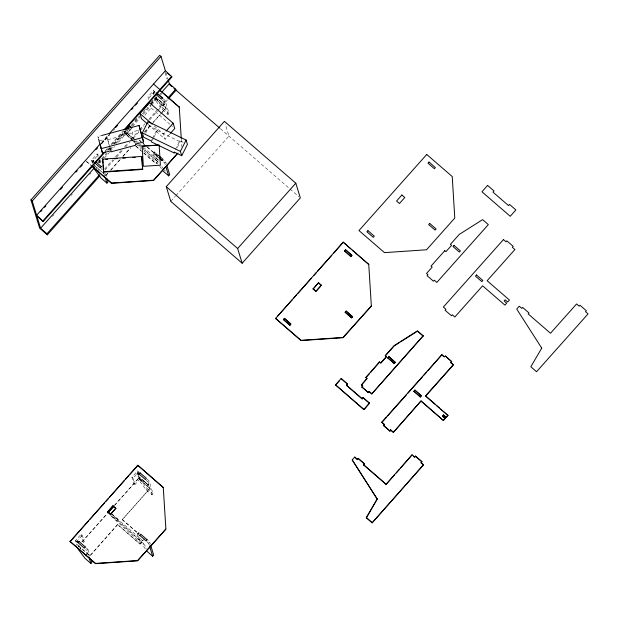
<?xml version="1.0" encoding="UTF-8"?>
<svg xmlns="http://www.w3.org/2000/svg" width="619" height="619" viewBox="0 0 619 619"><rect width="100%" height="100%" fill="white"/><g stroke="black" fill="none" stroke-linecap="round" stroke-linejoin="round"><path stroke-width="0.46" stroke-dasharray="3.1 2.32" d="M145.682 133.193L149.349 125.905L148.026 121.587M151.26 140.931L152.081 139.314M152.483 138.501L156.971 129.603L149.349 125.905M152.406 140.374L153.628 137.944M154.03 137.132L157.296 130.663L156.971 129.603M175.339 149.581L179.82 140.675L183.209 142.316M177.297 147.407L180.144 141.736L179.82 140.675M101.493 142.447L107.915 135.236M101.539 143.353L109.223 134.718M101.354 143.74L109.664 134.408M101.431 143.995L109.749 134.663M113.579 130.361L114.855 128.922M92.432 163.408L91.465 160.259L97.113 153.922L98.259 154.92L98.808 156.715M148.761 99.551L147.933 96.858L153.582 90.521L154.727 91.511L155.168 92.927L154.015 91.937L153.001 93.074L153.535 94.8M93.624 160.112L94.065 161.528L92.912 160.538L91.898 161.675L93.043 162.673L92.61 161.257L98.259 154.92M154.727 91.511L149.078 97.856L147.933 96.858M105.292 150.85L107.226 148.692M111.08 144.366L122.639 131.383M106.63 150.309L109.192 147.43M111.753 144.56L123.924 130.888M107.838 150.332L111.033 146.742M113.587 143.871L125.092 130.957M98.328 161.35L100.247 159.199M108.557 149.868L111.111 146.997M113.664 144.126L125.812 130.493M134.764 120.442L136.675 118.291M150.742 102.506L153.295 99.636M97.949 162.743L106.275 153.388M109.478 149.79L112.039 146.92M114.6 144.041L127.413 129.657M131.259 125.34L139.585 115.993M143.43 111.675L147.276 107.358M151.113 103.048L156.878 96.572M98.939 162.611L100.193 161.203L99.04 160.205M151.013 104.139L156.661 97.794L156.228 96.378M98.893 162.782L101.462 159.903M102.096 159.184L107.226 153.435M110.43 149.837L112.991 146.958M116.194 143.36L129 128.976M131.568 126.106L139.894 116.751M142.455 113.873L150.138 105.245M150.781 104.526L157.187 97.338M159.748 94.459L161.033 93.02M163.137 98.8L165.056 100.456L169.026 113.362L168.004 114.507L162.271 109.532L155.176 100.146L156.197 99.009L155.74 97.539M52.46 216.348L53.745 214.909M71.038 195.488L72.322 194.049M89.616 174.628L90.892 173.196M99.86 163.122L101.145 161.683M104.348 158.093L109.47 152.336M110.112 151.616L114.6 146.579M118.438 142.269L129.967 129.325M132.536 126.446L140.219 117.811M143.422 114.221L151.106 105.586M151.748 104.866L158.155 97.678M160.716 94.8L162 93.361M131.893 128.179L126.531 134.199L131.816 127.924M96.115 168.561L97.044 167.865M126.508 134.493L127.514 133.309L133.193 138.261M158.062 99.009L157.125 100.41L158.062 99.009L164.437 104.534L163.501 105.926L164.437 104.534M144.776 115.219L151.175 108.031L150.371 105.416M168.004 114.507L164.035 101.601L165.056 100.456M104.626 169.026L112.96 159.671M115.521 156.793L121.285 150.324M124.489 146.726L127.692 143.128M130.895 139.538L139.221 130.183M139.863 129.464L144.985 123.715M148.831 119.397L167.401 98.537M104.951 170.086L113.927 160.012M116.488 157.141L122.895 149.945M125.456 147.067L129.936 142.037M133.139 138.439L139.546 131.243M140.188 130.532L144.034 126.214M149.798 119.738L157.481 111.111M158.124 110.391L167.734 99.605M162.271 109.532L163.284 108.395L156.197 99.009M107.776 173.219L105.888 175.347L103.969 173.684M110.306 170.38L119.777 159.748M122.933 156.205L130.508 147.693M144.498 131.986L150.812 124.899M153.342 122.059L161.551 112.844M162.178 112.132L165.969 107.884L154.495 97.941L155.176 100.146M107.853 173.475L105.965 175.595L103.412 173.39M111.018 169.923L120.488 159.292M123.011 156.46L130.586 147.949M144.575 132.242L151.523 124.442M152.158 123.73L160.367 114.515M160.994 113.811L166.047 108.139L154.58 98.197M169.637 134.215L165.157 139.244L163.548 134.006L165.466 131.847M154.255 151.879L156.267 158.418L155.253 159.555L153.241 153.017L154.255 151.879L158.928 155.926M156.731 153.829L155.725 155.013L158.557 157.466C154.162 156.12 156.073 151.763 158.866 155.717M157.721 161.513L156.05 163.733L157.721 161.513L155.176 159.3L156.189 158.162L158.743 160.367M165.281 164.801L164.716 162.959L165.73 161.814L163.818 160.159M170.79 201.392L175.262 196.362M175.904 195.65L228.953 136.079L225.277 124.125M77.971 544.356L76.957 545.494L75.456 540.627L81.104 534.29L82.25 535.28L84.184 541.563L82.931 542.971M135.012 484.499L133.859 483.509L131.932 477.226L137.573 470.881L138.726 471.879L133.077 478.216L135.012 484.499L140.66 478.162L140.219 476.746L139.205 477.883L138.06 476.893L136.992 473.442L138.014 472.297M78.056 541.896L76.911 540.898L75.897 542.043L77.042 543.033L76.601 541.617L82.25 535.28M139.159 473.295L138.145 474.433L136.992 473.442M138.06 476.893L139.074 475.748M81.785 541.981L107.172 513.476M114.206 505.576L139.507 477.164L140.66 478.162M78.102 546.492L79.116 545.347M82.319 541.718L107.249 513.731M114.917 505.119L138.571 478.564L150.046 488.499L122.26 519.697L138.811 534.035M147.136 479.168L149.047 480.824L153.017 493.73L152.003 494.867L146.262 489.9L139.174 480.514L140.188 479.377L137.573 470.881M80.106 548.929L80.957 547.977L80.021 549.37M142.06 479.377L141.117 480.77L142.06 479.377L148.428 484.894L147.492 486.294L148.428 484.894M88.347 555.173L86.931 550.57L87.944 549.424L86.033 547.769M152.003 494.867L148.034 481.961L149.047 480.824M86.312 554.639L87.325 553.502L86.559 554.701M116.875 520.378L117.881 519.194L116.945 520.594L110.492 514.815M146.262 489.9L147.283 488.755L140.188 479.377M112.294 514.544L142.734 540.735L140.188 538.522L139.167 539.667L141.797 542.128L140.049 544.093L117.664 524.51L89.879 555.707L78.404 545.772L79.085 547.977M122.26 519.697L149.96 488.244L138.494 478.309L139.174 480.514M78.489 546.02L89.956 555.963L117.664 524.51M140.188 538.522L139.244 539.923L137.232 533.385L138.254 532.239L139.53 533.346M139.964 543.838L141.72 541.873M142.734 540.735L144.482 538.77M145.341 548.898L142.664 544.96L143.685 543.815L112.047 514.923M149.272 545.161L148.707 543.32L149.721 542.182L147.809 540.526M97.872 136.52L98.406 138.246L97.872 136.52L100.618 135.785M99.202 140.838L107.435 138.625L110.553 150.115M134.323 140.002L132.141 131.994L139.453 130.029M107.76 139.685L132.466 133.054L132.141 131.994M157.296 130.663L180.144 141.736M220.387 128.659L298.876 196.664M162.124 99.945L164.035 101.601M153.001 93.074L154.146 94.073M155.516 96.804L156.661 97.794M164.515 104.789L157.891 99.202L164.267 104.719M163.284 108.395L169.026 113.362M151.175 108.031L172.616 126.609M154.255 125.959L163.548 134.006M148.011 124.38L165.157 139.244M139.623 140.327L141.062 141.573M141.782 142.192L144.66 144.691M147.539 147.183L158.332 156.53M138.981 139.956L146.177 146.192M146.896 146.811L158.41 156.785M153.241 153.017L158.626 157.683M163.439 161.853L164.716 162.959M133.967 139.089L125.046 131.36L132.273 138.416M136.126 140.962L139.004 143.453M139.724 144.072L142.602 146.571M143.322 147.19L158.82 160.623M126.454 133.944L123.583 131.46L126.531 134.199M132.172 139.407L126.578 134.71L127.514 133.309M132.946 140.227L124.024 132.497L131.251 139.554M133.665 140.853L135.104 142.099M137.983 144.591L142.3 148.336M143.02 148.955L157.799 161.768M163.965 169.753L165.397 170.991M135.824 146.022L140.861 150.386M143.74 152.878L155.973 163.478M135.901 146.277L143.097 152.506M143.817 153.133L156.05 163.733M91.465 160.259L94.011 162.472M101.021 168.546L102.297 169.652M103.334 173.134L94.413 165.405L95.094 167.61M94.49 165.66L101.996 172.159M86.01 160.971L91.357 165.598M86.73 161.776L91.434 165.853M146.123 480.305L148.034 481.961M142.138 479.632L148.506 485.149M147.283 488.755L153.017 493.73M131.932 477.226L133.077 478.216M122.183 519.442L138.726 533.779M137.232 533.385L139.786 535.59M146.796 541.664L148.707 543.32M111.505 513.677L117.896 519.24M111.985 516.3L141.797 542.128M117.742 524.765L140.049 544.093M84.184 541.563L83.039 540.573L81.104 534.29M75.456 540.627L78.009 542.832M85.654 549.463L86.931 550.57M135.081 140.985L136.49 142.269M139.298 144.838L140.706 146.115M141.411 146.757L158.286 162.17M131.955 140.196L141.093 148.545M143.91 151.113L157.969 163.95M111.025 516.068L142.664 544.96M161.83 166.604L162.898 168.175M159.741 166.171L161.876 169.32M143.685 543.815L146.889 548.542M165.861 72.299L168.012 79.294M165.041 72.671L167.006 79.062M153.582 90.521L155.083 95.388M165.73 161.814L166.294 163.656M105.369 173.668L106.22 176.438M103.783 172.964L104.634 175.734M97.113 153.922L98.212 157.512M92.912 160.538L93.446 162.263M137.704 473.017L139.639 479.299M149.721 542.182L150.293 544.024M138.254 532.239L138.757 533.872M87.944 549.424L89.956 555.963M76.911 540.898L77.445 542.631M134.462 140.683L135.716 145.217M107.435 138.625L109.756 147.314M109.989 148.189L110.453 149.922M181.235 139.051L181.692 146.602M148.258 485.087L141.89 479.563L148.258 485.087"/><path stroke-width="0.93" d="M142.316 132.923L148.026 121.587L186.11 140.056L187.441 144.366L181.731 155.702L174.117 152.011L174.442 153.071L151.585 141.991L151.26 140.931L143.647 137.24L142.316 132.923L180.4 151.384L181.731 155.702M180.4 151.384L186.11 140.056M394.334 475.09L386.063 484.375L412.068 454.826L414.622 457.039L415.465 456.087L421.841 461.604L420.99 462.555L423.543 464.768L372.12 522.846L366.309 517.623L377.234 499.007L352.211 459.917L354.757 457.062L357.38 459.53L358.153 458.323L357.302 459.275M366.386 517.879L377.234 499.007M99.829 175.835L47.307 234.81L39.655 228.187L30.95 199.883L159.702 55.323L160.979 56.43L165.374 70.721L171.966 76.949L125.208 129.456M105.346 151.748L43.214 221.509L36.622 215.28L32.227 200.989L160.979 56.43M36.622 215.28L100.208 143.887M109.199 133.797L165.374 70.721M40.684 211.675L41.96 210.236M44.529 207.357L45.806 205.918M60.538 189.375L62.465 187.224M75.913 172.121L77.197 170.682M80.4 167.084L82.319 164.925M95.775 149.821L97.694 147.662M115.629 127.529L117.548 125.371M131.646 109.548L132.923 108.108M135.484 105.23L137.41 103.071M42.997 220.805L104.007 152.297M123.924 129.944L171.749 76.245M125.371 129.456L128.953 125.44L131.816 127.924M125.456 129.711L128.953 125.44M147.291 123.761L141.581 118.809L139.971 113.579L149.566 102.793L173.15 123.227L174.759 128.466L170.279 133.495M127.011 128.806L129.572 125.936M127.088 129.062L129.65 126.183M47.307 234.81L46.974 233.75L40.606 228.233L94.413 167.819M161.675 92.301L169.358 83.666L168.283 80.168M101.323 166.596L100.317 167.78L94.645 162.828M46.974 233.75L99.504 174.775M168.043 97.817L175.734 89.19L169.358 83.666M168.368 98.885L176.059 90.25L175.734 89.19M93.399 166.55L94.073 168.755L101.168 178.14L106.901 183.108L107.923 181.963L106.785 178.28M166.109 131.127L173.15 123.227M92.076 166.225L111.505 183.054L153.574 180.191L177.32 153.535M92.154 166.48L111.582 183.309L153.651 180.446L178.04 153.063M162.944 170.89L168.685 175.866L169.699 174.72L166.867 165.505M166.263 186.675L224.426 121.363L295.805 183.209L300.331 197.925L242.161 263.23L170.79 201.392L166.263 186.675L237.634 248.513L242.161 263.23M237.634 248.513L295.805 183.209M163.261 487.339L165.884 529.106L137.65 560.806L95.574 563.677L70.086 541.586L137.774 465.248L163.339 487.594L137.774 465.248M70.086 541.586L88.625 520.772M89.902 519.341L104.611 502.829M105.888 501.39L108.441 498.519M109.725 497.088L124.427 480.576M125.703 479.145L128.899 475.554M130.176 474.115L137.851 465.503M368.731 264.236L371.346 306.01L343.112 337.711L301.043 340.574L275.548 318.491L343.236 242.145L368.808 264.491L352.257 250.153M277.467 316.332L292.168 299.828M293.452 298.389L296.648 294.799M297.925 293.367L311.349 278.295M313.91 275.424L316.464 272.553M317.74 271.114L331.807 255.322M333.726 253.171L343.236 242.145M85.321 546.964L84.316 548.148L77.932 542.584L78.946 541.439L85.329 547.003M140.049 472.839L139.027 473.976L145.419 479.539L146.417 478.355L140.049 472.839L139.043 474.022M77.94 542.623L78.961 541.486M107.582 511.828L112.944 505.8L115.815 508.284L110.522 514.567L107.582 511.828L110.522 514.567M107.66 512.083L112.944 505.8M107.814 512.756L113.563 506.296M108.526 512.292L113.641 506.551M289.847 325.254L283.394 319.481L284.407 318.336L290.783 323.861L289.847 325.254L290.86 324.116L284.407 318.336M350.942 256.653L344.497 250.881L345.51 249.736L351.886 255.26L350.942 256.653L351.963 255.515L345.51 249.736M283.471 319.737L284.485 318.592M344.574 251.128L345.588 249.991M110.445 514.312L115.815 508.284M110.507 514.861L111.505 513.677M320.162 286.775L315.992 291.464L313.121 288.98L318.406 282.697L321.354 285.436L318.406 282.697M313.121 288.98L318.491 282.953M321.276 285.189L315.914 291.209L313.044 288.725M78.071 549.115L85.167 558.5L90.9 563.468L91.914 562.331L91.063 559.568M139.716 535.381L140.722 534.197L147.105 539.76M345.17 312.231L346.183 311.094L352.559 316.618L351.623 318.011L345.17 312.231L351.546 317.756L352.559 316.618M345.247 312.487L346.183 311.094M147.098 539.714L146.092 540.898L139.708 535.334M70.009 541.331L95.496 563.422L137.565 560.559L165.884 529.106M275.47 318.236L300.966 340.318L343.034 337.456L371.346 306.01M146.943 551.258L152.676 556.226L153.69 555.088L150.858 545.865M363.059 397.499L369.512 403.279L363.864 409.616L335.49 384.848L341.139 378.503L347.507 384.028L346.57 385.42L362.123 398.899L363.059 397.499L362.123 398.899M335.568 385.103L339.336 380.871M346.57 385.42L347.507 384.028M368.336 392.67L361.96 387.154L362.811 386.202L361.411 384.987L367.059 378.642L365.829 377.397L379.609 361.929L380.755 362.92L386.403 356.583L385.258 355.585L394.063 345.696L417.423 330.879L423.156 335.854L371.733 393.932L369.102 391.471L368.336 392.67L369.187 391.719M365.906 377.652L369.667 373.435M370.92 372.027L379.609 361.929M379.687 362.185L380.832 363.175L386.48 356.838L385.335 355.84L394.148 345.951L398.976 342.887M361.411 384.987L366.974 378.387L365.829 377.397M361.96 387.154L362.734 385.947L361.334 384.732M394.257 363.57L387.881 358.053L388.825 356.652L395.193 362.177L394.257 363.57L395.27 362.432L388.825 356.652M387.881 358.053L388.902 356.908M371.733 393.932L423.156 335.854M363.864 409.616L369.435 403.023M389.939 431.126L390.705 429.919L389.939 431.126L383.563 425.601L384.414 424.649L381.784 422.189L441.873 354.726L444.419 356.939L445.27 355.987L451.638 361.504L450.872 362.711L453.425 364.924L425.64 396.114L434.995 404.222M381.869 422.444L386.341 417.423M387.618 415.983L406.157 395.17M408.076 393.019L422.777 376.514M424.054 375.075L426.607 372.205M427.891 370.773L441.873 354.726M383.563 425.601L384.337 424.402L381.784 422.189M420.324 397.011L413.871 391.239L414.885 390.094L421.26 395.618L420.324 397.011L421.338 395.874L414.885 390.094M413.949 391.494L414.962 390.349M450.872 362.711L451.638 361.504M386.063 484.375L363.755 465.047L364.521 463.84L358.153 458.323M363.755 465.047L364.521 463.84M421.044 400.934L393.336 432.387L421.044 400.934L443.428 420.518L445.177 418.552L442.546 416.084L443.568 414.947L446.191 417.407L447.939 415.442L425.562 395.858L453.34 364.668L450.794 362.455M445.177 418.552L442.624 416.339L443.568 414.947M396.245 472.947L399.425 469.372M400.694 467.941L412.068 454.826M443.343 420.262L445.1 418.297M446.113 417.152L447.862 415.187M415.465 456.087L414.699 457.294L413.422 456.188M423.62 465.024L421.075 462.811L421.841 461.604M372.12 522.846L423.543 464.768M400.586 341.866L417.5 331.134L423.234 336.109M101.531 135.538L139.043 125.464L143.623 141.944L135.391 144.157L135.716 145.217L111.018 151.856L110.685 150.796L102.452 153.001L98.568 139.128M101.129 148.692L142.293 137.635L143.623 141.944M142.13 146.154L159.129 145.001L160.383 165.203L143.36 166.287L142.13 146.154L157.265 145.202M102.7 159.137L141.782 156.437L142.695 169.444L103.613 172.144L102.7 159.137L103.064 163.153M105.702 159.362L107.605 159.23M114.283 158.766L117.146 158.572M122.864 158.178L125.719 157.977M132.396 157.52L135.252 157.319M103.466 171.718L142.556 169.018L142.695 169.444M167.718 73.266L169.846 75.108M169.683 84.733L171.811 86.567M173.931 88.409L219.66 128.032M343.313 242.4L346.423 244.907M347.22 245.789L350.818 248.908M153.52 84.037L159.888 89.554M159.841 90.142L179.348 107.226L162.797 92.889M159.919 90.397L161.358 91.643M344.497 250.881L350.865 256.398M156.762 93.09L162.426 97.995L161.42 99.179L155.748 94.227M156.777 93.129L162.441 98.034M156.839 93.337L158.255 94.568M451.723 361.759L445.27 355.987M441.951 354.981L443.862 356.637M139.971 113.579L152.112 124.102M346.269 311.349L352.637 316.874M129.031 125.696L131.182 127.553M159.563 156.282L163.114 159.393L162.101 160.538L159.269 158.085L162.085 160.491M387.804 357.797L394.179 363.314M436.434 405.468L439.312 407.96M440.751 409.205L447.939 415.442M443.645 415.202L446.191 417.407M413.871 391.239L420.247 396.756M421.121 401.189L443.428 420.518M369.102 391.471L371.655 393.676M361.883 386.898L368.259 392.415M283.394 319.481L289.769 324.998M95.659 161.691L101.338 166.643M347.584 384.283L341.139 378.503M363.136 397.754L369.512 403.279M346.493 385.165L362.045 398.644M97.438 170.233L98.854 171.463M390.705 429.919L393.258 432.132M390.79 430.174L393.336 432.387M383.486 425.346L389.862 430.87M335.49 384.848L363.786 409.36M415.542 456.342L421.918 461.859M358.231 458.578L364.599 464.095M363.678 464.792L385.985 484.12M357.38 459.53L354.757 457.062M30.95 199.883L32.227 200.989M43.214 221.509L36.838 215.992L40.606 228.233M366.309 517.623L372.042 522.591M113.022 506.056L115.892 508.539M377.311 499.262L352.211 459.917M165.846 166.643L168.685 175.866M105.207 177.576L106.901 183.108M149.558 546.09L152.676 556.226M109.037 511.72L109.23 512.362M88.912 557.023L90.9 563.468M139.043 125.464L142.293 137.635M100.131 144.312L102.452 153.001M179.27 106.971L181.251 138.362M141.782 156.437L142.556 169.018M103.172 164.948L103.613 172.144M541.741 348.141L530.816 366.758L536.549 371.725L588.05 313.903L585.504 311.69L586.348 310.738L579.972 305.221L579.129 306.173L576.575 303.96L550.492 333.254L528.185 313.926L529.028 312.974L522.66 307.457L521.809 308.409L519.264 306.196L516.718 309.051L541.741 348.141M426.746 154.471L358.981 230.554L384.476 252.637L426.545 249.774L454.779 218.074L452.241 176.554L426.746 154.471M367.918 230.663L366.905 231.8L373.272 237.325L374.294 236.179L367.918 230.663M429.021 162.054L428.008 163.199L434.376 168.716L435.397 167.579L429.021 162.054M401.917 195.024L396.555 201.043L399.425 203.527L404.787 197.507L401.917 195.024M429.694 223.413L428.681 224.558L435.056 230.075L436.07 228.937L429.694 223.413M487.602 185.437L481.953 191.782L510.249 216.294L515.898 209.957L509.53 204.432L508.509 205.578L492.964 192.107L493.977 190.962L487.602 185.437M444.79 250.672L431.01 266.139L432.163 267.137L426.514 273.474L427.915 274.689L427.064 275.641L433.439 281.165L434.29 280.214L436.836 282.419L488.337 224.596L482.603 219.629L459.244 234.439L450.439 244.335L451.584 245.325L445.935 251.67L444.79 250.672M454.006 245.403L452.984 246.54L459.36 252.065L460.374 250.919L454.006 245.403M503.448 239.592L443.359 307.055L445.912 309.26L445.061 310.212L451.437 315.736L452.288 314.785L454.833 316.998L482.619 285.8L504.918 305.128L506.675 303.163L504.121 300.95L505.143 299.813L507.688 302.018L509.437 300.053L487.138 280.724L514.915 249.534L512.37 247.321L513.213 246.37L506.845 240.853L505.994 241.805L503.448 239.592M476.46 274.96L475.446 276.105L481.822 281.622L482.835 280.484L476.46 274.96"/></g></svg>
